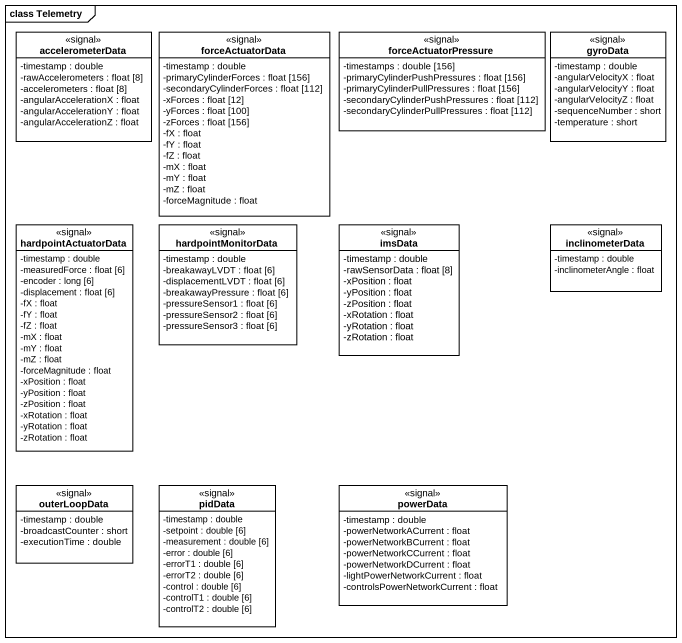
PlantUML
@startuml
mainframe class Telemetry
hide circle
hide empty members
skinparam classAttributeIconSize 0
class accelerometerData <<signal>> {
  -timestamp : double
  -rawAccelerometers : float [8]
  -accelerometers : float [8]
  -angularAccelerationX : float
  -angularAccelerationY : float
  -angularAccelerationZ : float
}
class forceActuatorData <<signal>> {
  -timestamp : double
  -primaryCylinderForces : float [156]
  -secondaryCylinderForces : float [112]
  -xForces : float [12]
  -yForces : float [100]
  -zForces : float [156]
  -fX : float
  -fY : float
  -fZ : float
  -mX : float
  -mY : float
  -mZ : float
  -forceMagnitude : float
}
class forceActuatorPressure <<signal>> {
  -timestamps : double [156]
  -primaryCylinderPushPressures : float [156]
  -primaryCylinderPullPressures : float [156]
  -secondaryCylinderPushPressures : float [112]
  -secondaryCylinderPullPressures : float [112]
}
class gyroData <<signal>> {
  -timestamp : double
  -angularVelocityX : float
  -angularVelocityY : float
  -angularVelocityZ : float
  -sequenceNumber : short
  -temperature : short
}
class hardpointActuatorData <<signal>> {
  -timestamp : double
  -measuredForce : float [6]
  -encoder : long [6]
  -displacement : float [6]
  -fX : float
  -fY : float
  -fZ : float
  -mX : float
  -mY : float
  -mZ : float
  -forceMagnitude : float
  -xPosition : float
  -yPosition : float
  -zPosition : float
  -xRotation : float
  -yRotation : float
  -zRotation : float
}
class hardpointMonitorData <<signal>> {
  -timestamp : double
  -breakawayLVDT : float [6]
  -displacementLVDT : float [6]
  -breakawayPressure : float [6]
  -pressureSensor1 : float [6]
  -pressureSensor2 : float [6]
  -pressureSensor3 : float [6]
}
class imsData <<signal>> {
  -timestamp : double
  -rawSensorData : float [8]
  -xPosition : float
  -yPosition : float
  -zPosition : float
  -xRotation : float
  -yRotation : float
  -zRotation : float
}
class inclinometerData <<signal>> {
  -timestamp : double
  -inclinometerAngle : float
}
class outerLoopData <<signal>> {
  -timestamp : double
  -broadcastCounter : short
  -executionTime : double
}
class pidData <<signal>> {
  -timestamp : double
  -setpoint : double [6]
  -measurement : double [6]
  -error : double [6]
  -errorT1 : double [6]
  -errorT2 : double [6]
  -control : double [6]
  -controlT1 : double [6]
  -controlT2 : double [6]
}
class powerData <<signal>> {
  -timestamp : double
  -powerNetworkACurrent : float
  -powerNetworkBCurrent : float
  -powerNetworkCCurrent : float
  -powerNetworkDCurrent : float
  -lightPowerNetworkCurrent : float
  -controlsPowerNetworkCurrent : float
}
@enduml
